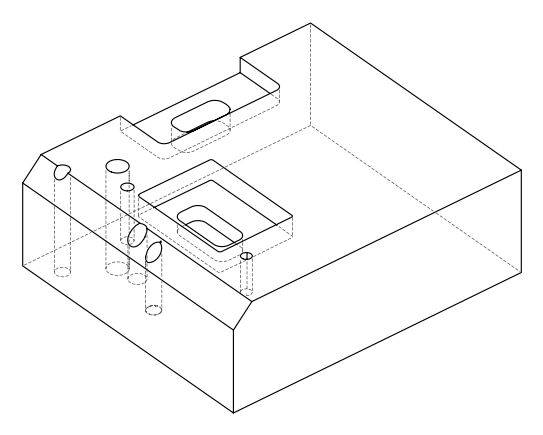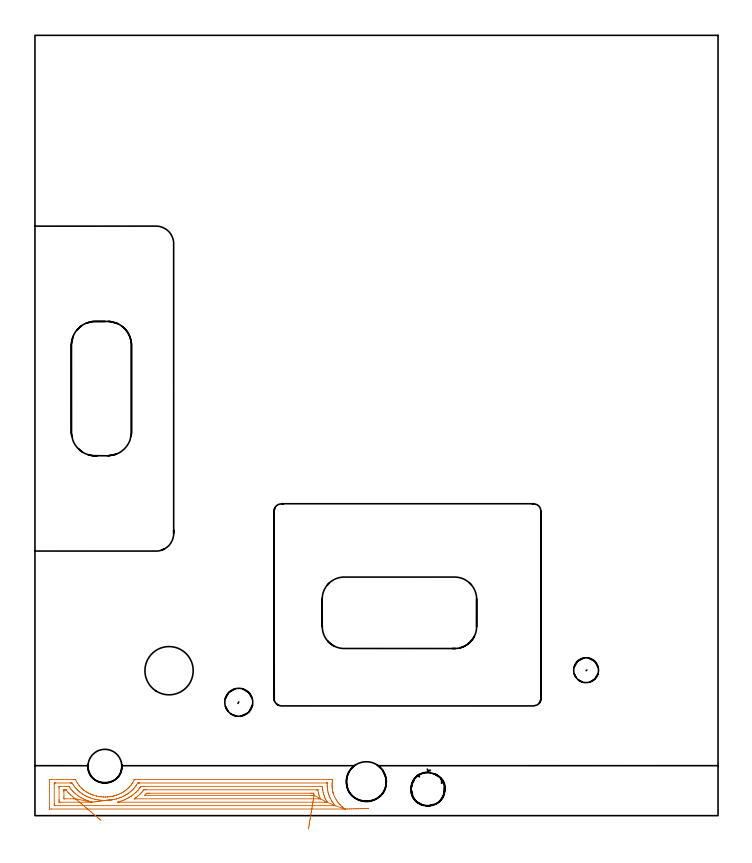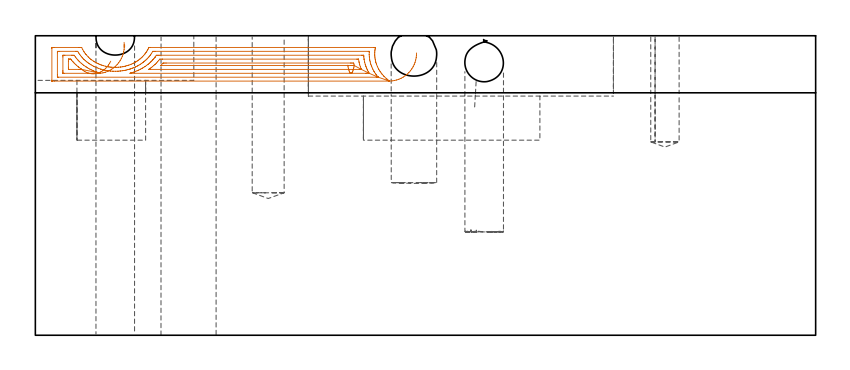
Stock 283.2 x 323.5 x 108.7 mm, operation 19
(PLAN: 23 operations, 17 tool changes, 100.6 min)
(1 INDEXABLE_INSERT_DRILL_BLIND_HOLE_FROM_SOLID | STEP1POCKET | NXT0302_004 | 0.22 min | 11402 mm3)
(2 SPOT_DRILL | STEP1HOLE | NXT0321_9005460120000 | 0.05 min | 184 mm3)
(3 SPOT_DRILL_1 | STEP1HOLE_1 | NXT0321_9005460120000 | 0.03 min | 2 mm3)
(4 SPOT_DRILL_2 | STEP1POCKET_1 | NXT0321_9005460120000 | 0.03 min | 1 mm3)
(5 SPOT_DRILL_3 | STEP1POCKET_2 | NXT0321_9005460120000 | 0.03 min | 217 mm3)
(6 SPOT_DRILL_4 | STEP1POCKET_3 | NXT0321_9005460120000 | 0.03 min | 1 mm3)
(7 DRILL_BLIND_HOLE_INTO_CENTER | STEP1HOLE | UGT0301_201 | 0.06 min | 490 mm3)
(8 GUN_DRILL_THROUGH_HOLE | STEP1HOLE | UGT0307_005 | 0.53 min | 5263 mm3)
(9 DRILL_TO_ENLARGE_THROUGH_HOLE | STEP1HOLE | NXT0301_101 | 0.46 min | 8463 mm3)
(10 DRILL_TO_ENLARGE_THROUGH_HOLE_1 | STEP1HOLE | UGT0301_007 | 0.47 min | 19715 mm3)
(11 DRILL_BLIND_HOLE_INTO_CENTER_1 | STEP1HOLE_1 | UGT0301_201 | 0.06 min | 603 mm3)
(12 GUN_DRILL_THROUGH_HOLE_1 | STEP1HOLE_1 | UGT0307_005 | 0.54 min | 5264 mm3)
(13 DRILL_TO_ENLARGE_THROUGH_HOLE_2 | STEP1HOLE_1 | NXT0301_104 | 0.46 min | 10836 mm3)
(14 DRILL_BLIND_HOLE_INTO_CENTER_2 | STEP1POCKET_1 | NXT0301_074 | 0.17 min | 3253 mm3)
(15 DRILL_BLIND_HOLE_INTO_CENTER_3 | STEP1POCKET_2 | UGT0301_201 | 0.28 min | 3706 mm3)
(16 DRILL_TO_ENLARGE_BLIND_HOLE | STEP1POCKET_2 | UGT0301_374 | 0.28 min | 5508 mm3)
(17 DRILL_BLIND_HOLE_INTO_CENTER_4 | STEP1POCKET_3 | NXT0301_087 | 0.25 min | 6082 mm3)
(18 BORE_BLIND_HOLE | STEP1POCKET_2 | UGT0332_064 | 0.28 min | 1508 mm3)
(19 AREA_MILL | FG_CHAMFER_SURFACE | UGT0205_001 | 17.76 min | 57524 mm3)
(20 MILL_RECTANGULAR_POCKET | POCKET_RECTANGULAR_STRAIGHT | UGT0201_100 | Follow Part, ap 4.5, ae 75% | 3.12 min | 69132 mm3)
(21 MILL_RECTANGULAR_POCKET_1 | POCKET_RECTANGULAR_STRAIGHT_1 | UGT0201_100 | Follow Part, ap 4.5, ae 75% | 2.62 min | 49403 mm3)
(22 MILL_RECTANGULAR_POCKET_2 | POCKET_RECTANGULAR_STRAIGHT_2 | UGT0201_014 | Follow Part, ap 1.5, ae 75% | 57.36 min | 163040 mm3)
(23 MILL_SLOT | SLOT_PARTIAL_RECTANGULAR | UGT0201_132 | Follow Part, ap 3.5, ae 75% | 15.47 min | 104003 mm3)
(TOOL NXT0302_004 | Index. Insert Drill 16.5mm [880-D1650L20-05] | D16.5 PA176 FL83 Z2)
(TOOL NXT0321_9005460120000 | NC Spot Drill, 142deg, 12mm, Carbide, Uncoated | D12 PA142 FL30 Z2)
(TOOL UGT0301_201 | Twist Drill 8.4 mm | D8.4 PA118 FL72 Z2)
(TOOL UGT0307_005 | Gun Drill 8.3 mm | D8.3 PA130 FL24 Z1)
(TOOL NXT0301_101 | Carbide Drill 13mm [860.1-1300-104A1-MM 2214] | D13 PA140 FL123 Z2)
(TOOL UGT0301_007 | Twist Drill 20 mm | D20 PA118 FL140 Z2)
(TOOL NXT0301_104 | Carbide Drill 14mm [860.1-1400-112A1-MM 2214] | D14 PA140 FL123 Z2)
(TOOL NXT0301_074 | Carbide Drill 10.3mm [860.1-1030-031A1-MM 2214] | D10.3 PA140 FL55 Z2)
(TOOL UGT0301_374 | Twist Drill Flat Bottom 13 mm | D13 PA180 FL101 Z2)
(TOOL NXT0301_087 | Carbide Drill 11.6mm [860.1-1160-058A1-MM 2214] | D11.6 PA140 FL72 Z2)
(TOOL UGT0332_064 | 14 mm Boring Bar Slip Fit | D14)
(TOOL UGT0205_001 | Chamfer Mill 20 x 3 x 45 deg. | D20 FL50 Z2)
(TOOL UGT0201_100 | End Mill 18 mm | D18 FL22 Z2)
(TOOL UGT0201_014 | End mill 6 mm | D6 FL24 Z4)
(TOOL UGT0201_132 | Carbide End Mill 14.0 | D14 FL30 Z4)
(OP 19 AREA_MILL, part 2 of 2)
G0 X138.327 Y2.961 Z102.464
G1 X138.307 Z101.591
X138.212 Y2.959 Z100.724
X138.042 Y2.955 Z99.869
X137.798 Y2.95 Z99.031
X137.482 Y2.943 Z98.218
X137.096 Y2.935 Z97.436
X136.643 Y2.925 Z96.69
X136.127 Y2.914 Z95.986
X135.552 Y2.901 Z95.331
X134.922 Y2.887 Z94.727
X134.242 Y2.873 Z94.182
X133.517 Y2.857 Z93.697
X132.752 Y2.84 Z93.277
X131.953 Y2.823 Z92.926
X131.127 Y2.805 Z92.646
X130.28 Y2.787 Z92.439
X129.418 Y2.768 Z92.306
X128.548 Y2.749 Z92.249
X128.094 Y2.743 Z92.243
X6.851
X6.081 Y2.745 Z92.245
X6.029 Y2.748 Z92.248
X6.01 Y2.75 Z92.25
X6.008 Y2.771 Z92.271
X6.004 Y2.876 Z92.376
X6.001 Y3.088 Z92.588
Y14.611 Z104.111
X6.004 Y14.824 Z104.324
X6.008 Y14.929 Z104.429
X6.01 Y14.95 Z104.45
X6.029 Y14.952 Z104.452
X6.081 Y14.955 Z104.455
X6.851 Y14.957 Z104.457
X6.971
X15.895
X16.667 Y14.952 Z104.452
X16.794 Y14.95 Z104.45
X16.814 Y14.932 Z104.432
X16.833 Y14.912 Z104.412
X17.19 Y14.187 Z103.687
X17.56 Y13.535 Z103.035
X17.72 Y13.298 Z102.798
X18.087 Y12.772 Z102.272
X18.379 Y12.408 Z101.908
X18.452 Y12.32 Z101.82
X19.188 Y11.519 Z101.019
X19.344 Y11.368 Z100.868
X19.738 Y11.018 Z100.518
X20.195 Y10.629 Z100.129
X20.237 Y10.595 Z100.095
X20.385 Y10.481 Z99.981
X21.129 Y9.97 Z99.47
X21.488 Y9.74 Z99.24
X22.022 Y9.441 Z98.941
X22.407 Y9.235 Z98.735
X22.914 Y9.005 Z98.505
X23.268 Y8.85 Z98.35
X23.806 Y8.636 Z98.136
X24.14 Y8.517 Z98.017
X24.699 Y8.342 Z97.842
X25.406 Y8.145 Z97.645
X25.591 Y8.101 Z97.601
X26.275 Y7.96 Z97.46
X26.483 Y7.925 Z97.425
X26.526 Y7.918 Z97.418
X26.988 Y7.855 Z97.355
X27.376 Y7.809 Z97.309
X27.545 Y7.792 Z97.292
X28.268 Y7.741 Z97.241
X28.497 Y7.733 Z97.233
X29.161 Y7.719 Z97.219
X29.395 Y7.727 Z97.227
X30.053 Y7.759 Z97.259
X30.24 Y7.774 Z97.274
X30.945 Y7.846 Z97.346
X31.047 Y7.859 Z97.359
X31.733 Y7.96 Z97.46
X31.823 Y7.975 Z97.475
X31.838 Y7.978 Z97.478
X32.233 Y8.063 Z97.563
X32.549 Y8.141 Z97.641
X32.73 Y8.188 Z97.688
X33.248 Y8.334 Z97.834
X33.622 Y8.443 Z97.943
X33.925 Y8.549 Z98.049
X34.515 Y8.758 Z98.258
X34.581 Y8.784 Z98.284
X34.743 Y8.85 Z98.35
X35.202 Y9.054 Z98.554
X35.407 Y9.149 Z98.649
X35.804 Y9.344 Z98.844
X36.3 Y9.609 Z99.109
X36.383 Y9.657 Z99.157
X36.521 Y9.74 Z99.24
X36.928 Y10.002 Z99.502
X37.192 Y10.183 Z99.683
X37.45 Y10.372 Z99.872
X37.793 Y10.629 Z100.129
X37.955 Y10.758 Z100.258
X38.084 Y10.863 Z100.363
X38.435 Y11.169 Z100.669
X38.818 Y11.519 Z101.019
X38.898 Y11.597 Z101.097
X38.977 Y11.678 Z101.178
X39.323 Y12.063 Z101.563
X39.624 Y12.408 Z101.908
X39.736 Y12.541 Z102.041
X39.869 Y12.707 Z102.207
X40.114 Y13.054 Z102.554
X40.279 Y13.298 Z102.798
X40.466 Y13.592 Z103.092
X40.761 Y14.079 Z103.579
X40.8 Y14.149 Z103.649
X40.82 Y14.187 Z103.687
X41.093 Y14.746 Z104.246
X41.15 Y14.86 Z104.36
X41.191 Y14.936 Z104.436
X41.202 Y14.951 Z104.451
X41.22 Y14.953 Z104.453
X41.268 Y14.955 Z104.455
X41.654 Y14.957 Z104.457
X41.774
X122.98
X123.248 Y14.955 Z104.455
X123.38 Y14.952 Z104.452
X123.404 Y14.95 Z104.45
Y14.934 Z104.434
X123.401 Y14.902 Z104.402
X123.347 Y14.591 Z104.091
X123.288 Y14.187 Z103.687
X123.239 Y13.809 Z103.309
X123.194 Y13.298 Z102.798
X123.179 Y12.98 Z102.48
X123.171 Y12.408 Z101.908
X123.184 Y12.085 Z101.585
X123.224 Y11.519 Z101.019
X123.272 Y11.108 Z100.608
X123.348 Y10.629 Z100.129
X123.469 Y10.022 Z99.522
X123.537 Y9.74 Z99.24
X123.583 Y9.562 Z99.062
X123.752 Y9.024 Z98.524
X123.814 Y8.85 Z98.35
X123.848 Y8.755 Z98.255
X124.171 Y7.96 Z97.46
X124.547 Y7.168 Z96.668
X124.602 Y7.071 Z96.571
X124.645 Y6.996 Z96.496
X124.957 Y6.486 Z95.986
X125.155 Y6.181 Z95.681
X125.537 Y5.642 Z95.142
X125.814 Y5.292 Z94.792
X126.43 Y4.586 Z94.086
X126.606 Y4.402 Z93.902
X127.322 Y3.735 Z93.235
X127.57 Y3.513 Z93.013
X128.214 Y3.014 Z92.514
X128.513 Y2.784 Z92.284
X128.548 Y2.749 Z92.249
X124.425 Y4.164 Z93.664
X124.408 Y4.162 Z93.662
X124.245 Y4.159 Z93.659
X123.998 Y4.157 Z93.657
X123.752
X8.39
X8.226 Y4.159 Z93.659
X8.095 Y4.161 Z93.661
X8.016 Y4.164 Z93.664
X8.01 Y4.192 Z93.692
X8.006 Y4.402 Z93.902
X8.001 Y5.036 Z94.536
X8. Y13.042 Z102.542
X8.003 Y13.298 Z102.798
X8.007 Y13.456 Z102.956
X8.01 Y13.529 Z103.029
X8.144 Y13.536 Z103.036
X8.392 Y13.541 Z103.041
X8.636 Y13.542 Z103.042
X14.637 Y13.543 Z103.043
X14.882 Y13.542 Z103.042
X15.128 Y13.539 Z103.039
X15.292 Y13.536 Z103.036
X15.391 Y13.525 Z103.025
X15.775 Y12.898 Z102.398
X16.116 Y12.408 Z101.908
X16.349 Y12.086 Z101.586
X16.667 Y11.678 Z101.178
X16.806 Y11.519 Z101.019
X17.163 Y11.123 Z100.623
X17.56 Y10.691 Z100.191
X17.625 Y10.629 Z100.129
X18.062 Y10.237 Z99.737
X18.452 Y9.9 Z99.4
X18.65 Y9.74 Z99.24
X19.045 Y9.439 Z98.939
X19.344 Y9.224 Z98.724
X19.566 Y9.071 Z98.571
X19.898 Y8.85 Z98.35
X20.237 Y8.637 Z98.137
X20.742 Y8.346 Z97.846
X21.129 Y8.145 Z97.645
X21.51 Y7.96 Z97.46
X22.022 Y7.733 Z97.233
X22.422 Y7.562 Z97.062
X22.914 Y7.37 Z96.87
X23.796 Y7.071 Z96.571
X23.811 Y7.066 Z96.566
X24.699 Y6.825 Z96.325
X25.026 Y6.744 Z96.244
X25.591 Y6.634 Z96.134
X26.125 Y6.539 Z96.039
X26.483 Y6.485 Z95.985
X27.153 Y6.404 Z95.904
X27.376 Y6.383 Z95.883
X28.12 Y6.329 Z95.829
X28.268 Y6.323 Z95.823
X29.037 Y6.305 Z95.805
X29.161
X29.902 Y6.331 Z95.831
X30.053 Y6.341 Z95.841
X30.73 Y6.395 Z95.895
X30.945 Y6.418 Z95.918
X31.529 Y6.489 Z95.989
X31.838 Y6.536 Z96.036
X32.301 Y6.609 Z96.109
X32.73 Y6.693 Z96.193
X33.037 Y6.765 Z96.265
X33.622 Y6.914 Z96.414
X33.746 Y6.947 Z96.447
X34.186 Y7.071 Z96.571
X34.437 Y7.148 Z96.648
X34.515 Y7.174 Z96.674
X35.095 Y7.382 Z96.882
X35.407 Y7.497 Z96.997
X35.739 Y7.63 Z97.13
X36.3 Y7.866 Z97.366
X36.365 Y7.896 Z97.396
X36.502 Y7.96 Z97.46
X36.962 Y8.19 Z97.69
X37.192 Y8.313 Z97.813
X37.538 Y8.505 Z98.005
X38.084 Y8.827 Z98.327
X38.099 Y8.836 Z98.336
X38.12 Y8.85 Z98.35
X38.626 Y9.199 Z98.699
X38.977 Y9.452 Z98.952
X39.14 Y9.576 Z99.076
X39.35 Y9.74 Z99.24
X39.635 Y9.973 Z99.473
X39.869 Y10.17 Z99.67
X40.111 Y10.388 Z99.888
X40.371 Y10.629 Z100.129
X40.566 Y10.824 Z100.324
X40.761 Y11.026 Z100.526
X40.995 Y11.285 Z100.785
X41.2 Y11.519 Z101.019
X41.406 Y11.765 Z101.265
X41.654 Y12.069 Z101.569
X41.796 Y12.266 Z101.766
X41.894 Y12.408 Z101.908
X42.154 Y12.799 Z102.299
X42.546 Y13.424 Z102.924
X42.633 Y13.536 Z103.036
X42.708 Y13.538 Z103.038
X42.869 Y13.541 Z103.041
X43.193 Y13.543 Z103.043
X43.439
X120.83
X121.075 Y13.542 Z103.042
X121.157 Y13.54 Z103.04
X121.184 Y13.537 Z103.037
X121.191 Y13.534 Z103.034
X121.192 Y13.503 Z103.003
X121.19 Y13.413 Z102.913
X121.181 Y13.192 Z102.692
X121.167 Y12.408 Z101.908
Y12.316 Z101.816
X121.218 Y11.519 Z101.019
X121.231 Y11.364 Z100.864
X121.337 Y10.629 Z100.129
X121.387 Y10.318 Z99.818
X121.515 Y9.74 Z99.24
X121.659 Y9.158 Z98.658
X121.762 Y8.85 Z98.35
X121.968 Y8.259 Z97.759
X122.091 Y7.96 Z97.46
X122.319 Y7.421 Z96.921
X122.489 Y7.071 Z96.571
X122.86 Y6.352 Z95.852
X122.959 Y6.181 Z95.681
X123.102 Y5.94 Z95.44
X123.548 Y5.292 Z94.792
X123.752 Y5.003 Z94.503
X124.237 Y4.402 Z93.902
X124.361 Y4.25 Z93.75
X124.404 Y4.197 Z93.697
X124.424 Y4.168 Z93.668
X124.425 Y4.164 Z93.664
X121.132 Y5.587 Z95.087
X121.075 Y5.578 Z95.078
X120.791 Y5.575 Z95.075
X120.183 Y5.572 Z95.072
X119.903 Y5.571 Z95.071
X34.902 Y5.572 Z95.072
X34.515 Y5.574 Z95.074
X34.432 Y5.576 Z95.076
X34.329 Y5.582 Z95.082
X34.478 Y5.629 Z95.129
X34.515 Y5.64 Z95.14
X34.935 Y5.762 Z95.262
X35.142 Y5.826 Z95.326
X35.407 Y5.91 Z95.41
X35.61 Y5.98 Z95.48
X36.182 Y6.181 Z95.681
X36.268 Y6.213 Z95.713
X36.3 Y6.225 Z95.725
X36.899 Y6.473 Z95.973
X37.192 Y6.599 Z96.099
X37.518 Y6.746 Z96.246
X38.084 Y7.013 Z96.513
X38.123 Y7.032 Z96.532
X38.198 Y7.071 Z96.571
X38.697 Y7.35 Z96.85
X38.977 Y7.512 Z97.012
X39.255 Y7.683 Z97.183
X39.697 Y7.96 Z97.46
X39.8 Y8.029 Z97.529
X39.869 Y8.076 Z97.576
X40.317 Y8.403 Z97.903
X40.761 Y8.731 Z98.231
X40.828 Y8.783 Z98.283
X40.911 Y8.85 Z98.35
X41.313 Y9.19 Z98.69
X41.654 Y9.483 Z98.983
X41.788 Y9.605 Z99.105
X41.929 Y9.74 Z99.24
X42.237 Y10.048 Z99.548
X42.546 Y10.37 Z99.87
X42.669 Y10.506 Z100.006
X42.777 Y10.629 Z100.129
X43.078 Y10.989 Z100.489
X43.439 Y11.427 Z100.927
X43.478 Y11.48 Z100.98
X43.506 Y11.519 Z101.019
X43.848 Y12. Z101.5
X43.91 Y12.085 Z101.585
X43.953 Y12.122 Z101.622
X44.025 Y12.124 Z101.624
X44.331 Y12.127 Z101.627
X44.612 Y12.128 Z101.628
X45.223 Y12.129 Z101.629
X118.398 Y12.128 Z101.628
X118.68
X119.11 Y12.123 Z101.623
X119.15 Y12.122 Z101.622
X119.165 Y12.113 Z101.613
X119.169 Y12.081 Z101.581
X119.183 Y11.934 Z101.434
X119.207 Y11.602 Z101.102
X119.215 Y11.519 Z101.019
X119.291 Y10.825 Z100.325
X119.318 Y10.629 Z100.129
X119.323 Y10.597 Z100.097
X119.49 Y9.74 Z99.24
X119.541 Y9.49 Z98.99
X119.71 Y8.85 Z98.35
X119.918 Y8.225 Z97.725
X120.016 Y7.96 Z97.46
X120.183 Y7.523 Z97.023
X120.38 Y7.071 Z96.571
X120.538 Y6.717 Z96.217
X120.82 Y6.181 Z95.681
X121.075 Y5.7 Z95.2
X121.132 Y5.587 Z95.087
X118.305 Y6.999 Z96.499
X118.288 Y6.992 Z96.492
X118.193 Y6.99 Z96.49
X117.849 Y6.986 Z96.486
X117.678 Y6.985 Z96.485
X117.592
X41.568
X41.396 Y6.986 Z96.486
X41.282 Y6.988 Z96.488
X41.192 Y6.992 Z96.492
X41.178 Y6.995 Z96.495
X41.185 Y7.001 Z96.501
X41.279 Y7.071 Z96.571
X41.497 Y7.228 Z96.728
X41.654 Y7.342 Z96.842
X42.007 Y7.609 Z97.109
X42.467 Y7.96 Z97.46
X42.511 Y7.995 Z97.495
X42.546 Y8.025 Z97.525
X42.989 Y8.408 Z97.908
X43.439 Y8.8 Z98.3
X43.465 Y8.824 Z98.324
X43.492 Y8.85 Z98.35
X43.909 Y9.271 Z98.771
X44.354 Y9.74 Z99.24
X44.752 Y10.21 Z99.71
X45.107 Y10.629 Z100.129
X45.162 Y10.691 Z100.191
X45.223 Y10.708 Z100.208
X46.03 Y10.714 Z100.214
X46.116
X116.699
X116.87 Y10.713 Z100.213
X117.213 Y10.708 Z100.208
X117.29 Y10.706 Z100.206
X117.293 Y10.698 Z100.198
X117.3 Y10.675 Z100.175
X117.465 Y9.74 Z99.24
X117.506 Y9.525 Z99.025
X117.673 Y8.85 Z98.35
X117.73 Y8.626 Z98.126
X117.958 Y7.96 Z97.46
X118.212 Y7.257 Z96.757
X118.282 Y7.071 Z96.571
X118.305 Y6.999 Z96.499
X115.721 Y8.407 Z97.907
X115.541 Y8.404 Z97.904
X115.271 Y8.401 Z97.901
X114.829 Y8.4 Z97.9
X114.388
X45.675
X45.593 Y8.401 Z97.901
X45.562 Y8.403 Z97.903
X45.525 Y8.405 Z97.905
X45.543 Y8.432 Z97.932
X45.589 Y8.485 Z97.985
X46.116 Y9.061 Z98.561
X46.341 Y9.293 Z98.793
X46.56 Y9.297 Z98.797
X47.008 Y9.299 Z98.799
X47.449 Y9.3 Z98.8
X114.388
X114.829 Y9.299 Z98.799
X115.273 Y9.297 Z98.797
X115.511 Y9.293 Z98.793
X115.611 Y8.96 Z98.46
X115.721 Y8.512 Z98.012
X115.728 Y8.447 Z97.947
X115.721 Y8.407 Z97.907
X115.614 Y7.768 Z97.322
X115.499 Y7.082 Z96.795
X115.377 Y6.353 Z96.332
X115.249 Y5.587 Z95.934
X115.116 Y4.79 Z95.606
X114.978 Y3.968 Z95.349
X114.837 Y3.126 Z95.166
X114.694 Y2.273 Z95.059
X114.55 Y1.413 Z95.027
X114.406 Y0.553 Z95.071
X114.263 Y-0.299 Z95.19
X114.123 Y-1.138 Z95.385
X113.986 Y-1.956 Z95.653
X113.853 Y-2.749 Z95.993
X113.726 Y-3.509 Z96.401
X113.605 Y-4.232 Z96.875
X113.491 Y-4.911 Z97.411
X113.386 Y-5.541 Z98.004
G0 Z118.7
X32.205 Y6.71
Z106.297
G1 X32.28 Y6.72 Z105.427
Z104.555
X32.205 Y6.71 Z103.686
X32.055 Y6.69 Z102.827
X31.831 Y6.66 Z101.984
X31.536 Y6.621 Z101.164
X31.17 Y6.573 Z100.374
X30.738 Y6.515 Z99.618
X30.242 Y6.449 Z98.903
X29.686 Y6.375 Z98.235
X29.075 Y6.294 Z97.618
X28.413 Y6.206 Z97.057
X27.704 Y6.112 Z96.557
X26.955 Y6.012 Z96.12
X26.172 Y5.908 Z95.752
X25.359 Y5.8 Z95.453
X24.524 Y5.689 Z95.227
X23.672 Y5.576 Z95.076
X23.666 Y5.575 Z95.075
X23.614 Y5.573 Z95.073
X23.526 Y5.571 Z95.071
X23.421
X10.421 Y5.572 Z95.072
X10.115 Y5.574 Z95.074
X10.039 Y5.576 Z95.076
X10.01 Y5.578 Z95.078
X10.007 Y5.623 Z95.123
X10.002 Y5.764 Z95.264
X10. Y6.181 Z95.681
Y6.601 Z96.101
Y11.519 Z101.019
X10.002 Y11.936 Z101.436
X10.007 Y12.077 Z101.577
X10.01 Y12.122 Z101.622
X10.039 Y12.124 Z101.624
X10.115 Y12.126 Z101.626
X10.421 Y12.128 Z101.628
X10.701 Y12.129 Z101.629
X13.098 Y12.128 Z101.628
X13.38 Y12.127 Z101.627
X13.99 Y12.122 Z101.622
X14.07 Y12.115 Z101.615
X14.15 Y12.008 Z101.508
X14.513 Y11.519 Z101.019
X14.882 Y11.044 Z100.544
X15.24 Y10.629 Z100.129
X15.492 Y10.347 Z99.847
X15.775 Y10.042 Z99.542
X16.076 Y9.74 Z99.24
X16.667 Y9.211 Z98.711
X17.095 Y8.85 Z98.35
X17.56 Y8.491 Z97.991
X18.313 Y7.96 Z97.46
X18.452 Y7.868 Z97.368
X18.942 Y7.559 Z97.059
X19.344 Y7.332 Z96.832
X19.823 Y7.071 Z96.571
X20.237 Y6.864 Z96.364
X20.633 Y6.676 Z96.176
X21.129 Y6.464 Z95.964
X21.811 Y6.181 Z95.681
X22.022 Y6.101 Z95.601
X22.148 Y6.056 Z95.556
X22.402 Y5.973 Z95.473
X22.914 Y5.809 Z95.309
X23.451 Y5.646 Z95.146
X23.528 Y5.624 Z95.124
X23.568 Y5.612 Z95.112
X23.653 Y5.583 Z95.083
X23.672 Y5.576 Z95.076
X16.818 Y6.992 Z96.492
X16.75 Y6.988 Z96.488
X16.667 Y6.987 Z96.487
X15.861 Y6.985 Z96.485
X12.205 Y6.986 Z96.486
X12.12 Y6.987 Z96.487
X12.063 Y6.989 Z96.489
X12.022 Y6.992 Z96.492
X12.01 Y7.005 Z96.505
X12.008 Y7.071 Z96.571
X12.001 Y7.756 Z97.256
X12. Y9.944 Z99.444
X12.004 Y10.629 Z100.129
X12.007 Y10.68 Z100.18
X12.009 Y10.701 Z100.201
X12.036 Y10.708 Z100.208
X12.122 Y10.712 Z100.212
X12.205 Y10.714 Z100.214
X12.291
X12.463 Y10.713 Z100.213
X12.805 Y10.708 Z100.208
X12.845 Y10.702 Z100.202
X12.855 Y10.694 Z100.194
X12.875 Y10.673 Z100.173
X12.912 Y10.629 Z100.129
X13.098 Y10.4 Z99.9
X13.672 Y9.74 Z99.24
X13.99 Y9.387 Z98.887
X14.255 Y9.114 Z98.614
X14.522 Y8.85 Z98.35
X14.882 Y8.526 Z98.026
X15.539 Y7.96 Z97.46
X15.775 Y7.775 Z97.275
X16.512 Y7.225 Z96.725
X16.667 Y7.115 Z96.615
X16.725 Y7.071 Z96.571
X16.818 Y6.992 Z96.492
X17.391 Y6.504 Z96.05
X17.991 Y5.994 Z95.675
X18.614 Y5.465 Z95.371
X19.255 Y4.92 Z95.138
X19.908 Y4.364 Z94.98
X20.57 Y3.802 Z94.898
X21.234 Y3.236 Z94.891
X21.897 Y2.673 Z94.961
X22.552 Y2.116 Z95.106
X23.196 Y1.569 Z95.325
X23.822 Y1.037 Z95.617
X24.426 Y0.523 Z95.98
X25.004 Y0.031 Z96.41
X25.552 Y-0.434 Z96.905
X26.064 Y-0.87 Z97.461
X26.538 Y-1.272 Z98.073
X26.969 Y-1.639 Z98.737
X27.354 Y-1.967 Z99.448
G0 Z118.7
M5
M2
